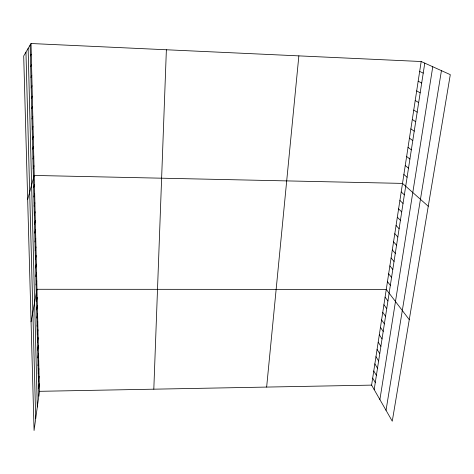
<?xml version="1.0" encoding="UTF-8"?>
<svg xmlns="http://www.w3.org/2000/svg" width="474" height="474" viewBox="0 0 474 474"><rect width="100%" height="100%" fill="white"/><g stroke="black" fill="none" stroke-linecap="round" stroke-linejoin="round"><path stroke-width="0.71" d="M153.813 389.184L166.374 49.764M266.643 387.08L298.857 55.873M31.035 43.519L39.46 391.317L34.069 430.481L23.7 55.979L31.035 43.519L421.185 61.519L450.3 74.649L392.265 421.196L371.604 385.119L421.185 61.519M38.601 388.65L39.277 383.845M38.418 381.06L39.093 376.315M38.228 373.405L38.909 368.719M38.039 365.691L38.726 361.07M37.849 357.911L38.536 353.349M37.653 350.073L38.353 345.57M374.182 389.616L424.775 63.137M37.458 342.163L38.163 337.725M379.893 399.588L432.768 66.745M37.262 334.188L37.967 329.821M386.032 410.318L441.436 70.65M37.061 326.148L37.778 321.846M36.865 318.042L37.582 313.806M36.664 309.866L37.387 305.7M36.457 301.618L37.185 297.524M31.059 321.816L36.984 289.282L386.269 289.413L409.269 319.666M36.048 284.915L36.782 280.969M35.84 276.461L36.581 272.586M35.627 267.928L36.38 264.131M35.414 259.325L36.172 255.605M35.2 250.645L35.965 247.001M34.987 241.888L35.751 238.327M34.768 233.054L35.538 229.576M34.549 224.149L35.325 220.754M34.329 215.16L35.112 211.848M34.104 206.089L34.892 202.866M33.879 196.941L34.673 193.807M33.654 187.71L34.454 184.664M27.67 199.412L34.229 175.445L402.515 183.397L428.259 206.261M33.186 168.708L33.998 165.859M32.943 158.938L33.761 156.183M32.7 149.067L33.524 146.413M32.451 139.107L33.287 136.559M32.208 129.052L33.044 126.605M31.954 118.903L32.801 116.563M31.705 108.653L32.558 106.425M31.45 98.308L32.309 96.192M31.189 87.862L32.06 85.859M30.929 77.315L31.805 75.425M30.668 66.662L31.551 64.891M30.401 55.902L31.296 54.255M39.46 391.317L371.604 385.119M419.674 71.402L423.229 73.12M418.169 81.19L421.694 83.015M416.682 90.895L420.171 92.821M415.212 100.518L418.666 102.538M413.749 110.051L417.173 112.172M412.303 119.501L415.698 121.717M410.869 128.869L414.229 131.174M409.441 138.153L412.777 140.553M408.031 147.361L411.337 149.849M406.633 156.485L409.909 159.063M405.246 165.533L408.493 168.193M403.878 174.503L407.089 177.246M401.2 191.952L404.363 194.861M399.902 200.443L403.03 203.429M398.61 208.862L401.715 211.925M397.331 217.211L400.411 220.351M396.063 225.494L399.114 228.705M394.801 233.712L397.834 236.994M393.556 241.858L396.56 245.218M392.318 249.946L395.292 253.371M391.086 257.963L394.042 261.458M389.871 265.92L392.798 269.481M388.656 273.812L391.565 277.444M387.459 281.645L390.339 285.336M385.089 297.121L387.922 300.943M383.916 304.77L386.725 308.651M382.755 312.354L385.54 316.3M381.6 319.885L384.367 323.89M380.456 327.356L383.199 331.421M379.319 334.774L382.044 338.892M378.193 342.133L380.895 346.31M377.073 349.433L379.751 353.663M375.965 356.679L378.619 360.969M374.863 363.872L377.5 368.209M373.767 371.006L376.386 375.402M372.683 378.092L375.278 382.536M28.126 48.455L37.304 406.982M25.946 52.17L35.698 418.631M30.135 45.042L38.791 396.181"/></g></svg>
